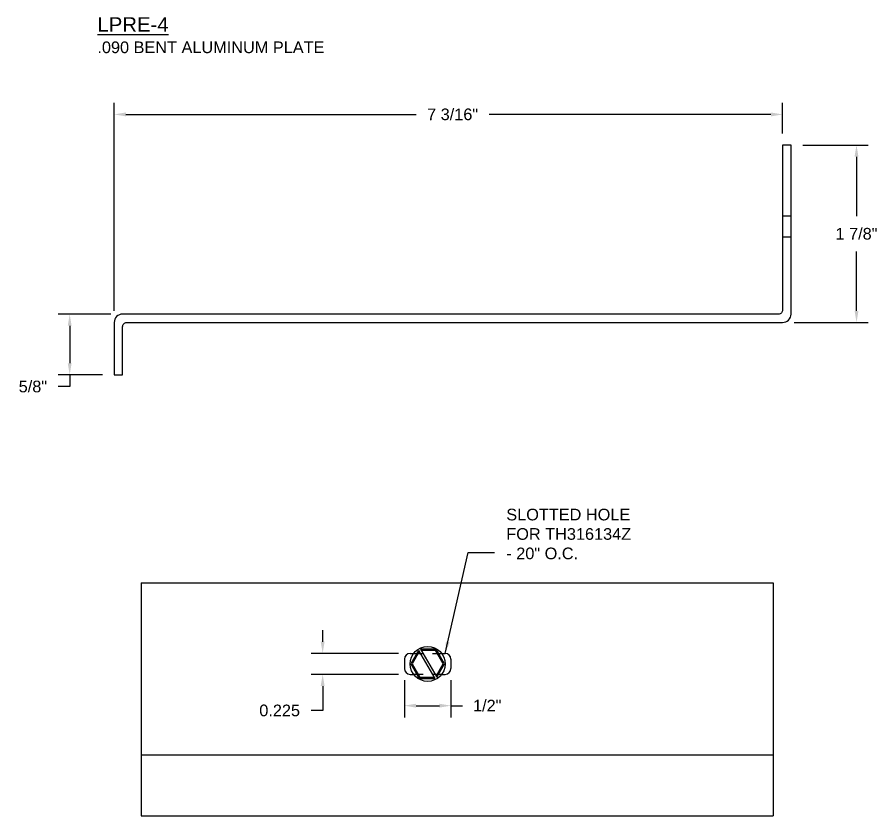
# Model space of a CAD drawing. Header units: inches. Extents: x -2.2 to 33.5, y 0.6 to 11.8.
# Drawn here: x 24.32 to 33.54, y 0.64 to 9.21 of the extents above; entities that cross this region are included whole.
import ezdxf

# ---------------------------------------------------------------- set-up
doc = ezdxf.new("R2010")
doc.units = ezdxf.units.IN
doc.header["$MEASUREMENT"] = 0
doc.linetypes.add('HIDDEN', pattern=[0.375, 0.25, -0.125])
for name, color, linetype in [('ANCHORS', 4, 'Continuous'), ('DIMENSIONS', 3, 'Continuous'), ('METALS', 7, 'Continuous'), ('TEXT', 2, 'Continuous')]:
    doc.layers.add(name, color=color, linetype=linetype)
doc.styles.add('ARIAL', font='arial.ttf')
doc.dimstyles.new('Arial', dxfattribs={"dimtxt": 0.125, "dimasz": 0.125, "dimexe": 0.125, "dimexo": 0.125, "dimgap": 0.125, "dimtad": 0, "dimtih": 1, "dimtoh": 1, "dimdec": 4, "dimzin": 3, "dimdsep": 46, "dimlunit": 4, "dimtxsty": 'ARIAL', "dimcen": 0.125, "dimadec": 0, "dimazin": 0, "dimtfac": 1, "dimtdec": 4, "dimtofl": 0, "dimtmove": 0, "dimatfit": 3, "dimfxl": 0, "dimfrac": 2, "dimtolj": 1, "dimtzin": 0, "dimarcsym": 0})

# ---------------------------------------------------------------- blocks, each defined once
blk = doc.blocks.new('*D8')
at = {"layer": 'Defpoints', "color": 0}
for p in [(32.5326, 8.166), (32.5326, 7.8368), (25.3623, 5.9338)]:
    blk.add_point(p, dxfattribs=at)
at = {"layer": 'DIMENSIONS', "color": 0, "lineweight": -2}
for p, q in [((25.3623, 6.0588), (25.3623, 8.291)), ((32.5326, 7.9618), (32.5326, 8.291)), ((25.4873, 8.166), (28.6019, 8.166)), ((32.4076, 8.166), (29.3829, 8.166))]:
    blk.add_line(p, q, dxfattribs=at)
at = {"layer": 'DIMENSIONS', "color": 0}
for points in [[(25.4873, 8.1868), (25.4873, 8.1451), (25.3623, 8.166)], [(32.4076, 8.1868), (32.4076, 8.1451), (32.5326, 8.166)]]:
    blk.add_solid(points, dxfattribs=at)
at = {"layer": 'DIMENSIONS', "color": 0, "insert": (28.9924, 8.166), "char_height": 0.125, "attachment_point": 5, "style": 'ARIAL'}
blk.add_mtext('\\A1;7 3/16"', dxfattribs=at)
blk = doc.blocks.new('*D9')
at = {"layer": 'Defpoints', "color": 0}
for p in [(25.4523, 6.0238), (24.8849, 5.3713), (25.3623, 5.3713)]:
    blk.add_point(p, dxfattribs=at)
at = {"layer": 'DIMENSIONS', "color": 0, "lineweight": -2}
for p, q in [((25.3273, 6.0238), (24.7599, 6.0238)), ((24.8849, 5.8988), (24.8849, 5.4963)), ((25.2373, 5.3713), (24.7599, 5.3713)), ((24.8849, 5.3713), (24.8849, 5.2463)), ((24.8849, 5.2463), (24.7599, 5.2463))]:
    blk.add_line(p, q, dxfattribs=at)
at = {"layer": 'DIMENSIONS', "color": 0}
for points in [[(24.864, 5.8988), (24.9057, 5.8988), (24.8849, 6.0238)], [(24.864, 5.4963), (24.9057, 5.4963), (24.8849, 5.3713)]]:
    blk.add_solid(points, dxfattribs=at)
at = {"layer": 'DIMENSIONS', "color": 0, "insert": (24.4902, 5.2463), "char_height": 0.125, "attachment_point": 5, "style": 'ARIAL'}
blk.add_mtext('\\A1;5/8"', dxfattribs=at)
blk = doc.blocks.new('*D10')
at = {"layer": 'Defpoints', "color": 0}
for p in [(32.6226, 7.8368), (32.5326, 5.9338), (33.3248, 5.9338)]:
    blk.add_point(p, dxfattribs=at)
at = {"layer": 'DIMENSIONS', "color": 0, "lineweight": -2}
for p, q in [((32.7476, 7.8368), (33.4498, 7.8368)), ((33.3248, 7.7118), (33.3248, 7.0749)), ((33.3248, 6.0588), (33.3248, 6.6957)), ((32.6576, 5.9338), (33.4498, 5.9338))]:
    blk.add_line(p, q, dxfattribs=at)
at = {"layer": 'DIMENSIONS', "color": 0}
for points in [[(33.304, 7.7118), (33.3457, 7.7118), (33.3248, 7.8368)], [(33.304, 6.0588), (33.3457, 6.0588), (33.3248, 5.9338)]]:
    blk.add_solid(points, dxfattribs=at)
at = {"layer": 'DIMENSIONS', "color": 0, "insert": (33.3248, 6.8853), "char_height": 0.125, "attachment_point": 5, "style": 'ARIAL'}
blk.add_mtext('\\A1;1 7/8"', dxfattribs=at)
blk = doc.blocks.new('*D24')
at = {"layer": 'Defpoints', "color": 0}
for p in [(28.5375, 2.3837), (27.5986, 2.1587), (28.5375, 2.1587)]:
    blk.add_point(p, dxfattribs=at)
at = {"layer": 'DIMENSIONS', "color": 0, "lineweight": -2}
for p, q in [((27.5986, 2.5087), (27.5986, 2.6337)), ((28.4125, 2.3837), (27.4736, 2.3837)), ((28.4125, 2.1587), (27.4736, 2.1587)), ((27.5986, 2.0337), (27.5986, 1.771)), ((27.5986, 1.771), (27.4736, 1.771))]:
    blk.add_line(p, q, dxfattribs=at)
at = {"layer": 'DIMENSIONS', "color": 0}
for points in [[(27.5778, 2.5087), (27.6194, 2.5087), (27.5986, 2.3837)], [(27.5778, 2.0337), (27.6194, 2.0337), (27.5986, 2.1587)]]:
    blk.add_solid(points, dxfattribs=at)
at = {"layer": 'DIMENSIONS', "color": 0, "insert": (27.1372, 1.771), "char_height": 0.125, "attachment_point": 5, "style": 'ARIAL'}
blk.add_mtext('\\A1;0.225', dxfattribs=at)
blk = doc.blocks.new('*D25')
at = {"layer": 'Defpoints', "color": 0}
for p in [(28.475, 2.2212), (28.975, 2.2212), (28.975, 1.8227)]:
    blk.add_point(p, dxfattribs=at)
at = {"layer": 'DIMENSIONS', "color": 0, "lineweight": -2}
for p, q in [((28.475, 2.0962), (28.475, 1.6977)), ((28.975, 2.0962), (28.975, 1.6977)), ((28.6, 1.8227), (28.85, 1.8227)), ((28.975, 1.8227), (29.1, 1.8227))]:
    blk.add_line(p, q, dxfattribs=at)
at = {"layer": 'DIMENSIONS', "color": 0}
for points in [[(28.6, 1.8435), (28.6, 1.8019), (28.475, 1.8227)], [(28.85, 1.8435), (28.85, 1.8019), (28.975, 1.8227)]]:
    blk.add_solid(points, dxfattribs=at)
at = {"layer": 'DIMENSIONS', "color": 0, "insert": (29.3637, 1.8227), "char_height": 0.125, "attachment_point": 5, "style": 'ARIAL'}
blk.add_mtext('\\A1;1/2"', dxfattribs=at)
blk = doc.blocks.new('tapcon head')
for p, q in [((-0.0974, 0.1437), (0.0758, -0.1562)), ((-0.0758, 0.1562), (0.0974, -0.1438))]:
    blk.add_line(p, q)
for points in [[(-0.0974, 0.1437), (-0.1804, 0), (-0.0902, -0.1562), (0.0758, -0.1562)], [(-0.0902, 0.1312), (-0.166, 0), (-0.083, -0.1438), (0.0686, -0.1438)], [(0.0974, -0.1438), (0.1804, 0), (0.0902, 0.1562), (-0.0758, 0.1562)], [(0.0902, -0.1312), (0.166, 0), (0.083, 0.1437), (-0.0686, 0.1437)]]:
    blk.add_lwpolyline(points)
blk.add_circle((0, 0), 0.1875)

msp = doc.modelspace()

# ---------------------------------------------------------------- linework, layer by layer
at = {"linetype": 'HIDDEN', "ltscale": 0.125}
for p, q in [((32.53257, 7.07929), (32.62257, 7.07929)), ((32.53257, 6.85429), (32.62257, 6.85429)), ((28.57498, 2.38369), (28.87498, 2.38369)), ((28.87498, 2.15869), (28.57498, 2.15869))]:
    msp.add_line(p, q, dxfattribs=at)
for p, q in [((25.65066, 3.14119), (32.43015, 3.14119)), ((25.65066, 3.14119), (25.65066, 0.64119)), ((32.43015, 3.14119), (32.43015, 0.64119)), ((28.47498, 2.32119), (28.47498, 2.22119)), ((28.53748, 2.38369), (28.57498, 2.38369)), ((28.87498, 2.38369), (28.91248, 2.38369)), ((28.97498, 2.32119), (28.97498, 2.22119)), ((28.53748, 2.15869), (28.57498, 2.15869)), ((28.87498, 2.15869), (28.91248, 2.15869)), ((25.65066, 1.29369), (32.43015, 1.29369)), ((25.65066, 0.64119), (32.43015, 0.64119))]:
    msp.add_line(p, q)
for centre, start, end in [((28.53748, 2.32119), 90, 180), ((28.91248, 2.32119), 0, 90), ((28.53748, 2.22119), 180, 270), ((28.91248, 2.22119), 270, 0)]:
    msp.add_arc(centre, 0.0625, start, end)
at = {"layer": 'METALS'}
msp.add_lwpolyline([(25.49728, 5.93379), (32.53257, 5.93379, 0.4142136), (32.62257, 6.02379), (32.62257, 7.83679), (32.53257, 7.83679), (32.53257, 6.06879, -0.4142136), (32.48757, 6.02379), (25.45228, 6.02379, 0.4142136), (25.36228, 5.93379), (25.36228, 5.37129), (25.45228, 5.37129), (25.45228, 5.88879, -0.4142136)], format="xyb", close=True, dxfattribs=at)

# ---------------------------------------------------------------- block references
at = {"layer": 'ANCHORS'}
msp.add_blockref('tapcon head', (28.72498, 2.27119), dxfattribs=at)

# ---------------------------------------------------------------- texts
at = {"layer": 'TEXT', "insert": (25.18214, 9.20927), "char_height": 0.15625, "width": 3.3125, "attachment_point": 1, "style": 'ARIAL'}
msp.add_mtext('{\\LLPRE-4\\P\\H0.8x;\\l.090 BENT ALUMINUM PLATE}', dxfattribs=at)
at = {"layer": 'TEXT', "insert": (29.56834, 3.66389), "char_height": 0.125, "attachment_point": 4, "style": 'ARIAL'}
msp.add_mtext('SLOTTED HOLE\\PFOR TH316134Z\\P- 20" O.C.', dxfattribs=at)

# ---------------------------------------------------------------- dimensions: what is measured, and where the dimension line sits
at = {"layer": 'DIMENSIONS'}
dim = msp.add_linear_dim(base=(32.53257, 8.16596), p1=(25.36228, 5.93379), p2=(32.53257, 7.83679), dimstyle='Arial', override={"dimpost": ''}, dxfattribs=at)
dim.commit()
dim.dimension.update_dxf_attribs({"geometry": '*D8', "text_midpoint": (28.99243, 8.16596), "dimtype": 160})
for base, p1, p2, picture, middle in [((33.32485, 5.93379), (32.62257, 7.83679), (32.53257, 5.93379), '*D10', (33.32485, 6.88529)), ((24.88487, 5.37129), (25.45228, 6.02379), (25.36228, 5.37129), '*D9', (24.49021, 5.24629))]:
    dim = msp.add_linear_dim(base=base, p1=p1, p2=p2, angle=90, dimstyle='Arial', override={"dimpost": ''}, dxfattribs=at)
    dim.commit()
    dim.dimension.update_dxf_attribs({"geometry": picture, "text_midpoint": middle})
dim = msp.add_linear_dim(base=(27.59861, 2.15869), p1=(28.53748, 2.38369), p2=(28.53748, 2.15869), angle=90, dimstyle='Arial', override={"dimdec": 3, "dimlunit": 2, "dimpost": ''}, dxfattribs=at)
dim.commit()
dim.dimension.update_dxf_attribs({"geometry": '*D24', "text_midpoint": (27.13724, 1.77097), "dimtype": 160})
dim = msp.add_linear_dim(base=(28.97498, 1.82269), p1=(28.47498, 2.22119), p2=(28.97498, 2.22119), dimstyle='Arial', override={"dimpost": ''}, dxfattribs=at)
dim.commit()
dim.dimension.update_dxf_attribs({"geometry": '*D25', "text_midpoint": (29.36375, 1.82269)})

# ---------------------------------------------------------------- leaders
at = {"layer": 'TEXT'}
msp.add_leader([(28.91248, 2.38369), (29.15901, 3.46516), (29.44334, 3.46516)], dimstyle='Arial', override={"dimgap": 0.125, "dimtad": 0}, dxfattribs=at)

doc.saveas('drawing.dxf')
